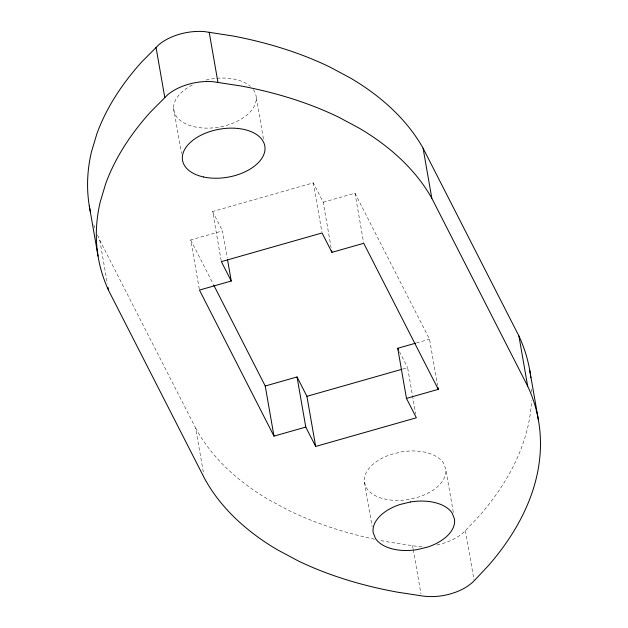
<?xml version="1.0" encoding="UTF-8"?>
<svg xmlns="http://www.w3.org/2000/svg" width="628" height="628" viewBox="0 0 628 628"><rect width="100%" height="100%" fill="white"/><g stroke="black" fill="none" stroke-linecap="round" stroke-linejoin="round"><path stroke-width="0.47" stroke-dasharray="3.14 2.35" d="M436.955 544.971A42.139 24.586 -9.9 0 0 441.837 543.762L446.547 542.239A42.139 24.586 -9.9 0 0 465.403 530.652L479.816 515.345A394.47 230.193 -9.9 0 0 523.155 443.07L523.54 441.939A394.635 230.288 -9.9 0 0 531.571 400.562M221.189 260.675L212.609 211.526L313.301 182.858L323.192 202.232L331.097 247.526M199.28 289.108L190.7 239.959L222.5 230.9L227.21 257.888M323.192 202.232L354.985 193.181L429.528 339.23L437.598 385.49M416.435 342.959L429.528 339.23M402.909 369.005L407.611 367.663L412.321 394.643M422.032 546.486A42.139 24.586 -9.9 0 1 412.557 545.701L388.512 542.019A381.055 222.359 -9.9 0 1 379.092 540.206M399.447 351.656L407.611 367.663M212.609 211.526L222.5 230.9M190.7 239.959L213.332 284.296M97.513 234.974A384.846 224.573 -9.9 0 0 99.797 240.234L195.63 428.021L203.708 474.281M453.314 512.37L445.747 468.998L443.47 463.064A41.22 24.052 -9.9 0 0 401.645 451.862L391.236 454.397A41.22 24.052 -9.9 0 0 364.405 482.351L372.145 526.68M364.405 482.351L366.681 488.286A41.22 24.052 -9.9 0 0 408.506 499.488L418.915 496.944A41.22 24.052 -9.9 0 0 445.747 468.998M465.403 530.652L473.983 579.801M412.494 395.609L415.689 413.923M354.985 193.181L363.565 242.329M412.557 545.701L413.059 548.589M413.232 549.555L420.964 593.884M313.301 182.858L321.881 232.007M256.279 97.937L263.509 139.377M173.587 108.228L181.492 153.522M99.797 240.234L107.364 283.605M374.437 539.224A381.055 222.359 -9.9 0 1 289.241 510.682L268.478 499.566A381.055 222.359 -9.9 0 1 195.63 428.021M94.828 227.87A384.846 224.573 -9.9 0 1 93.368 223.38M531.673 389.117A394.635 230.288 -9.9 0 1 531.743 392.916M253.367 89.631A41.762 24.366 -9.9 0 1 232.25 123.457A41.762 24.366 -9.9 0 1 178.383 118.755A41.762 24.366 -9.9 0 1 193.62 84.419M206.133 80.039A41.762 24.366 -9.9 0 1 250.368 86.366"/><path stroke-width="0.94" d="M227.548 259.811L231.245 281.014L199.445 290.073L273.981 436.122L305.781 427.071L315.672 446.445L416.364 417.777L406.473 398.403L397.728 348.289L415.493 343.226M231.245 281.014L221.354 261.641L322.046 232.972L331.937 252.346L363.738 243.287L438.273 389.344L406.473 398.403M213.771 285.167L265.236 386.016L297.036 376.957L306.919 396.331L315.672 446.445M306.919 396.331L401.967 369.272M90.518 212.452A384.846 224.573 -9.9 0 1 91.46 151.874L96.963 133.544A384.846 224.573 -9.9 0 1 141.802 61.858L159.01 44.564A42.571 24.845 -9.9 0 1 204.516 31.604L232.76 35.953A384.846 224.573 -9.9 0 1 330.108 67.157L350.55 78.1A384.846 224.573 -9.9 0 1 423.076 148.184L518.909 335.972A394.635 230.288 -9.9 0 1 530.338 374.045M423.076 148.184L431.821 198.299L527.653 386.087A394.635 230.288 -9.9 0 1 532.285 492.054L531.9 493.184A394.47 230.193 -9.9 0 1 488.56 565.459L474.156 580.767A42.139 24.586 -9.9 0 1 455.292 592.345L450.582 593.876A42.139 24.586 -9.9 0 1 421.302 595.807L397.257 592.133A381.055 222.359 -9.9 0 1 297.986 560.796L277.223 549.681A381.055 222.359 -9.9 0 1 204.375 478.136L108.542 290.348L108.04 287.459M397.728 348.289L398.584 349.969M529.734 370.324L538.486 420.438M518.909 335.972L527.653 386.087M437.936 387.421L438.273 389.344M331.6 250.415L331.937 252.346M297.036 376.957L305.781 427.071M209.187 32.177L217.932 82.284M265.236 386.016L273.981 436.122M156.027 47.312L164.772 97.426M89.302 206L98.047 256.114M108.542 290.348A384.846 224.573 -9.9 0 1 100.213 201.988L105.708 183.659A384.846 224.573 -9.9 0 1 150.547 111.972L167.755 94.679A42.571 24.845 -9.9 0 1 213.261 81.718L241.505 86.067A384.846 224.573 -9.9 0 1 338.853 117.271L359.295 128.214A384.846 224.573 -9.9 0 1 431.821 198.299M530.589 375.921A394.635 230.288 -9.9 0 1 530.825 377.789M410.39 501.976L399.981 504.512A41.22 24.052 -9.9 0 0 373.15 532.458L375.426 538.4A41.22 24.052 -9.9 0 0 417.251 549.602L427.66 547.059A41.22 24.052 -9.9 0 0 454.491 519.113L452.215 513.178A41.22 24.052 -9.9 0 0 410.39 501.976M203.637 177.002A41.762 24.366 -9.9 0 0 265.024 148.051A41.762 24.366 -9.9 0 0 202.365 134.533A41.762 24.366 -9.9 0 0 203.637 177.002"/></g></svg>
